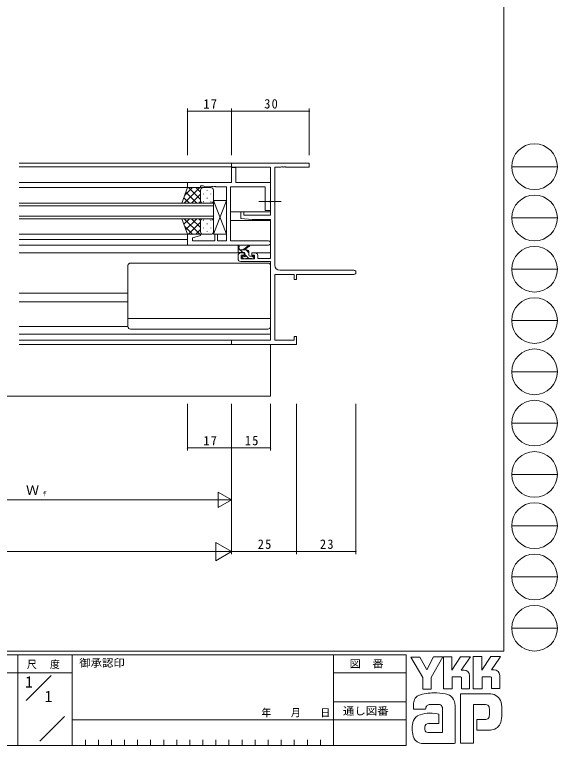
# Model space of a CAD drawing. Units: millimetres on the paper. Extents: x -420 to 373, y -297 to 267.
# Drawn here: x 163.4 to 372.9, y -297 to -14.9 of the extents above; entities that cross this region are included whole.
import ezdxf
from ezdxf.enums import TextEntityAlignment as Align

# ---------------------------------------------------------------- set-up
doc = ezdxf.new("R2010")
doc.units = ezdxf.units.MM
doc.linetypes.add('CHAIN2', pattern=[12, 9, -1, 1, -1])
for name, color, linetype, lineweight in [('0-1_YKK_ZWAK', 7, 'Continuous', 9), ('0-3_YKK_12', 2, 'Continuous', 9), ('0-4_YKK_D', 6, 'Continuous', 9), ('0-6_YKK_13', 4, 'Continuous', 9), ('0-7_YKK_11', 7, 'Continuous', 9)]:
    doc.layers.add(name, color=color, linetype=linetype, lineweight=lineweight)
doc.layers.add('0-2_USER1', color=3, linetype='Continuous')
doc.styles.add('ＭＳ ゴシック', font='')
doc.styles.get('ＭＳ ゴシック').set_extended_font_data('MS Gothic')

msp = doc.modelspace()

# ---------------------------------------------------------------- linework, layer by layer
at = {"layer": '0-1_YKK_ZWAK'}
for p, q in [((352.3, 264.4), (352.3, -260.6)), ((355.276, -73.616), (372.916, -73.616)), ((355.276, -93.412), (372.916, -93.412)), ((355.276, -113.208), (372.916, -113.208)), ((355.276, -133.004), (372.916, -133.004)), ((355.276, -152.8), (372.916, -152.8)), ((355.276, -172.596), (372.916, -172.596)), ((355.276, -192.392), (372.916, -192.392)), ((355.276, -212.188), (372.916, -212.188)), ((355.276, -231.984), (372.916, -231.984)), ((355.276, -251.78), (372.916, -251.78)), ((352.3, -260.6), (-417.7, -260.6)), ((314.5, -262), (-417.7, -262)), ((164.7, -262), (164.7, -297)), ((185.7, -262), (185.7, -297)), ((286.5, -262), (286.5, -297)), ((314.5, -262), (314.5, -297)), ((316.337, -262.906), (319.851, -262.906)), ((320.932, -270.799), (316.337, -262.906)), ((325.136, -262.798), (322.581, -267.771)), ((328.96, -275.231), (328.96, -262.825)), ((340.474, -262.717), (343.745, -262.717)), ((340.474, -275.123), (340.474, -262.717)), ((347.178, -262.717), (350.962, -262.717)), ((350.583, -263.365), (347.461, -267.825)), ((350.962, -262.717), (350.583, -263.365)), ((336.879, -267.906), (335.84, -267.906)), ((348.501, -267.825), (347.461, -267.825)), ((165.684, -268.999), (97.5, -268.999)), ((165.684, -268.999), (185.7, -268.999)), ((167.87, -279.736), (177.564, -270.043)), ((286.5, -269), (314.5, -269)), ((335.474, -270.582), (332.284, -270.582)), ((339.042, -270.069), (339.042, -275.15)), ((343.88, -270.555), (343.88, -275.123)), ((347.069, -270.555), (343.88, -270.555)), ((347.502, -270.717), (347.069, -270.555)), ((347.502, -275.096), (347.502, -270.717)), ((350.664, -270.069), (350.664, -275.096)), ((343.88, -275.123), (340.474, -275.123)), ((347.502, -275.046), (347.553, -275.096)), ((350.664, -275.096), (347.502, -275.096)), ((347.124, -277.096), (335.528, -277.096)), ((335.528, -277.096), (335.528, -296.206)), ((286.5, -280.199), (314.5, -280.199)), ((317.418, -283.07), (317.418, -281.141)), ((327.446, -281.205), (323.748, -281.275)), ((333.42, -281.583), (333.42, -296.179)), ((340.555, -281.259), (345.204, -281.259)), ((340.555, -296.206), (340.555, -281.259)), ((322.067, -283.07), (317.418, -283.07)), ((328.527, -292.071), (328.527, -282.34)), ((346.673, -282.756), (346.691, -285.391)), ((173.172, -295.345), (182.696, -285.821)), ((185.7, -287.2), (286.5, -287.2)), ((314.5, -287.199), (286.5, -287.199)), ((341.772, -286.989), (341.772, -291.125)), ((345.313, -286.989), (341.772, -286.989)), ((327.176, -288.53), (323.181, -288.535)), ((322.905, -292.071), (328.527, -292.071)), ((328.095, -292.071), (328.446, -292.071)), ((328.527, -292.07), (328.528, -292.071)), ((341.772, -291.125), (347.097, -291.125)), ((347.097, -291.125), (348.178, -290.882)), ((190.74, -294.9), (190.74, -297)), ((195.78, -294.9), (195.78, -297)), ((200.82, -294.9), (200.82, -297)), ((205.86, -294.9), (205.86, -297)), ((210.9, -294.9), (210.9, -297)), ((215.94, -294.9), (215.94, -297)), ((220.98, -294.9), (220.98, -297)), ((226.02, -294.9), (226.02, -297)), ((231.06, -294.9), (231.06, -297)), ((236.1, -294.9), (236.1, -297)), ((241.14, -294.9), (241.14, -297)), ((246.18, -294.9), (246.18, -297)), ((251.22, -294.9), (251.22, -297)), ((256.26, -294.9), (256.26, -297)), ((261.3, -294.9), (261.3, -297)), ((266.34, -294.9), (266.34, -297)), ((271.38, -294.9), (271.38, -297)), ((276.42, -294.9), (276.42, -297)), ((281.46, -294.9), (281.46, -297)), ((333.42, -296.179), (333.095, -296.233)), ((-417.7, -297), (314.5, -297)), ((322.067, -296.26), (320.58, -296.26)), ((333.095, -296.233), (322.067, -296.26))]:
    msp.add_line(p, q, dxfattribs=at)
for points in [[(319.851, -262.906), (322.364, -267.609), (322.581, -267.771)], [(325.136, -262.798), (328.762, -262.798), (324.229, -270.826)], [(328.96, -262.825), (332.176, -262.825), (332.176, -267.923), (335.555, -262.771)], [(335.555, -262.771), (339.38, -262.771), (335.84, -267.906)], [(343.745, -262.717), (343.745, -267.908), (347.178, -262.717)], [(324.229, -270.826), (324.229, -275.258), (320.932, -275.258), (320.932, -270.799)], [(332.284, -270.582), (332.284, -275.231), (328.96, -275.231)], [(339.042, -275.15), (335.906, -275.15), (335.906, -270.744), (335.474, -270.582)], [(326.473, -284.773), (327.176, -284.935), (327.176, -288.53)], [(335.528, -296.206), (339.772, -296.206), (340.555, -296.206)]]:
    msp.add_lwpolyline(points, dxfattribs=at)
for centre in [(364.096, -73.616), (364.096, -93.412), (364.096, -113.208), (364.096, -133.004), (364.096, -152.8), (364.096, -172.596), (364.096, -192.392), (364.096, -212.188), (364.096, -231.984), (364.096, -251.78)]:
    msp.add_circle(centre, 8.82, dxfattribs=at)
for centre, radius, start, end in [((336.879, -270.069), 2.163, 0.00165, 89.99603), ((348.501, -269.988), 2.163, 0.00165, 89.99603), ((320.106, -280.055), 2.444, 109.02126, 161.51263), ((325.222, -294.401), 17.68, 89.89165, 109.30847), ((325.741, -297.463), 20.748, 78.78009, 91.46938), ((329.03, -281.496), 4.449, 40.66422, 80.31693), ((328.809, -281.485), 4.612, 358.78058, 38.76563), ((346.972, -281.44), 4.341, 14.44571, 87.08746), ((322.459, -281.166), 5.037, 158.41083, 179.71774), ((324.175, -283.007), 2.109, 138.46381, 181.71359), ((323.615, -282.971), 1.701, 85.50551, 126.78038), ((326.956, -282.754), 1.625, 14.75519, 72.44994), ((345.365, -282.479), 1.229, 16.43123, 96.91661), ((330.666, -284.187), 20.86, 350.99026, 10.67624), ((324.02, -297.854), 13.309, 79.38097, 112.05824), ((343.031, -283.208), 3.673, 4.93422, 17.03551), ((320.927, -288.927), 3.908, 121.8271, 169.08475), ((345.314, -285.684), 1.306, 269.95467, 342.90144), ((343.01, -285.041), 3.697, 343.6902, 354.75362), ((347.035, -286.745), 4.291, 285.4429, 349.90448), ((327.949, -290.395), 11.082, 168.76372, 199.80078), ((324.082, -290.328), 2.369, 171.08202, 216.71922), ((323.19, -289.979), 1.445, 90.33952, 178.03638), ((323.15, -290.565), 1.526, 230.97279, 260.7549), ((320.94, -292.443), 3.823, 207.31435, 263.59464)]:
    msp.add_arc(centre, radius, start, end, dxfattribs=at)
at = {"layer": '0-3_YKK_12'}
for p, q in [((247.483, -72.198), (165.183, -72.198)), ((165.183, -73.598), (247.183, -73.598)), ((230.483, -79.698), (165.183, -79.698)), ((230.683, -81.698), (165.183, -81.698)), ((240.183, -87.698), (165.183, -87.698)), ((165.183, -88.698), (240.183, -88.698)), ((240.183, -93.698), (240.183, -87.698)), ((240.183, -92.698), (165.183, -92.698)), ((262.183, -90.998), (246.813, -90.998)), ((165.183, -93.698), (240.183, -93.698)), ((262.183, -94.398), (246.813, -94.398)), ((230.683, -99.698), (165.183, -99.698)), ((230.183, -101.699), (165.183, -101.698)), ((230.683, -103.898), (165.183, -103.898)), ((250.683, -106.898), (165.183, -106.898)), ((262.183, -106.898), (256.283, -106.898)), ((207.183, -122.398), (165.183, -122.398)), ((207.183, -125.798), (165.183, -125.798)), ((165.183, -135.298), (207.183, -135.298)), ((262.183, -138.298), (165.183, -138.298)), ((261.883, -140.568), (165.183, -140.568)), ((247.483, -142.198), (165.183, -142.198)), ((262.183, -142.198), (262.183, -162.198)), ((262.183, -162.198), (157.683, -162.198))]:
    msp.add_line(p, q, dxfattribs=at)
at = {"layer": '0-4_YKK_D'}
for p, q in [((230.183, -69.198), (230.183, -51.198)), ((247.183, -52.198), (230.183, -52.198)), ((247.183, -69.198), (247.183, -51.198)), ((247.183, -69.198), (247.183, -51.198)), ((247.183, -52.198), (277.183, -52.198)), ((277.183, -69.198), (277.183, -51.198)), ((230.183, -165.198), (230.183, -183.198)), ((247.183, -165.198), (247.183, -203.198)), ((247.183, -165.198), (247.183, -183.198)), ((247.183, -165.198), (247.183, -223.198)), ((247.183, -165.198), (247.183, -223.198)), ((247.183, -165.198), (247.183, -183.198)), ((262.183, -165.198), (262.183, -183.198)), ((272.183, -165.198), (272.183, -223.198)), ((272.183, -165.198), (272.183, -223.198)), ((295.183, -165.198), (295.183, -223.198)), ((247.183, -182.198), (230.183, -182.198)), ((262.183, -182.198), (247.183, -182.198)), ((247.183, -202.198), (241.987, -199.198)), ((241.987, -199.198), (241.987, -205.198)), ((103.183, -202.198), (241.183, -202.198)), ((247.183, -202.198), (236.791, -202.198)), ((247.183, -202.198), (241.987, -205.198)), ((247.183, -222.198), (241.121, -218.698)), ((241.121, -218.698), (241.121, -225.698)), ((240.183, -222.198), (-85.817, -222.198)), ((247.183, -222.198), (235.059, -222.198)), ((247.183, -222.198), (241.121, -225.698)), ((247.183, -222.198), (272.183, -222.198)), ((272.183, -222.198), (295.183, -222.198))]:
    msp.add_line(p, q, dxfattribs=at)
for centre, start, end in [((230.183, -52.198), 0, 180), ((230.183, -52.198), 180, 0), ((247.183, -52.198), 0, 180), ((247.183, -52.198), 0, 180), ((247.183, -52.198), 180, 0), ((247.183, -52.198), 180, 0), ((277.183, -52.198), 0, 180), ((277.183, -52.198), 180, 0), ((230.183, -182.198), 0, 180), ((230.183, -182.198), 180, 0), ((247.183, -182.198), 0, 180), ((247.183, -182.198), 0, 180), ((247.183, -182.198), 180, 0), ((247.183, -182.198), 180, 0), ((262.183, -182.198), 0, 180), ((262.183, -182.198), 180, 0), ((272.183, -222.198), 0, 180), ((272.183, -222.198), 0, 180), ((272.183, -222.198), 180, 0), ((272.183, -222.198), 180, 0), ((295.183, -222.198), 0, 180), ((295.183, -222.198), 180, 0)]:
    msp.add_arc(centre, 0.106, start, end, dxfattribs=at)
at = {"layer": '0-6_YKK_13'}
for p, q in [((228.037, -87.7), (230.18, -81.7)), ((234.912, -81.7), (228.912, -87.7)), ((232.083, -81.7), (229.122, -84.661)), ((230.18, -81.7), (236.18, -81.7)), ((235.18, -86.32), (230.56, -81.7)), ((235.18, -83.492), (233.388, -81.7)), ((239.18, -81.7), (236.18, -81.7)), ((233.731, -87.7), (229.535, -83.504)), ((235.18, -84.26), (231.74, -87.7)), ((235.18, -82.7), (235.18, -86.3)), ((235.18, -83.1), (235.18, -86.7)), ((236.401, -84.035), (236.401, -84.235)), ((237.816, -82.62), (237.816, -82.82)), ((239.231, -84.035), (239.231, -84.235)), ((240.18, -86.7), (240.18, -82.7)), ((230.903, -87.7), (228.791, -85.588)), ((235.237, -87.032), (234.568, -87.7)), ((236.401, -87.065), (236.401, -87.265)), ((237.816, -85.65), (237.816, -85.85)), ((239.231, -87.065), (239.231, -87.265)), ((240.183, -86.698), (245.183, -99.698)), ((245.183, -86.698), (240.183, -99.698)), ((236.401, -87.7), (228.037, -87.7)), ((236.18, -87.7), (239.18, -87.7)), ((228.037, -93.698), (230.18, -99.698)), ((236.401, -93.698), (228.037, -93.698)), ((230.903, -93.698), (228.791, -95.81)), ((234.912, -99.698), (228.912, -93.698)), ((233.731, -93.698), (229.535, -97.894)), ((235.18, -95.078), (230.56, -99.698)), ((235.18, -97.138), (231.74, -93.698)), ((235.237, -94.366), (234.568, -93.698)), ((235.18, -98.298), (235.18, -94.698)), ((235.18, -98.698), (235.18, -95.098)), ((236.18, -93.698), (239.18, -93.698)), ((236.401, -94.333), (236.401, -94.133)), ((237.816, -95.748), (237.816, -95.548)), ((239.231, -94.333), (239.231, -94.133)), ((240.18, -94.698), (240.18, -98.698)), ((232.083, -99.698), (229.122, -96.737)), ((235.18, -97.906), (233.388, -99.698)), ((236.401, -97.363), (236.401, -97.163)), ((237.816, -98.778), (237.816, -98.578)), ((239.231, -97.363), (239.231, -97.163)), ((230.18, -99.698), (236.18, -99.698)), ((239.18, -99.698), (236.18, -99.698)), ((251.583, -105.698), (253.801, -104.016)), ((252.183, -105.698), (254.003, -104.297)), ((249.683, -106.398), (249.683, -104.399)), ((252.883, -105.698), (249.683, -105.698)), ((249.983, -104.572), (250.182, -105.698)), ((251.983, -106.698), (249.983, -106.698)), ((251.519, -106.698), (250.519, -105.698)), ((252.283, -107.637), (252.283, -106.998)), ((253.883, -106.818), (252.764, -105.698)), ((253.883, -107.798), (253.883, -106.698)), ((251.771, -109.11), (251.271, -108.61)), ((251.483, -108.098), (251.822, -108.098)), ((252.583, -109.198), (251.983, -109.198)), ((253.819, -108.998), (252.283, -107.463)), ((254.883, -108.998), (252.783, -108.998)), ((254.183, -108.098), (255.583, -108.098)), ((255.583, -109.198), (255.083, -109.198)), ((255.883, -108.818), (255.164, -108.098)), ((255.883, -108.398), (255.883, -108.898)), ((207.183, -135.298), (207.183, -111.798)), ((261.183, -110.798), (208.183, -110.798)), ((262.183, -135.298), (262.183, -111.798)), ((262.183, -132.258), (207.183, -132.258)), ((261.183, -136.298), (208.183, -136.298))]:
    msp.add_line(p, q, dxfattribs=at)
at = {"layer": '0-6_YKK_13', "linetype": 'CHAIN2'}
msp.add_line((266.313, -86.998), (257.683, -86.998), dxfattribs=at)
at = {"layer": '0-6_YKK_13'}
msp.add_lwpolyline([(240.183, -86.698), (245.183, -86.698), (245.183, -99.698), (240.183, -99.698)], close=True, dxfattribs=at)
for centre, radius, start, end in [((236.18, -82.7), 1, 89.99998, 179.99998), ((236.18, -82.7), 1, 89.99998, 179.99998), ((239.18, -82.7), 1, 359.99998, 89.99998), ((236.18, -86.7), 1, 179.99998, 269.99998), ((236.18, -86.7), 1, 179.99998, 269.99998), ((239.18, -86.7), 1, 269.99998, 359.99998), ((236.18, -94.698), 1, 89.99998, 179.99998), ((236.18, -94.698), 1, 89.99998, 179.99998), ((239.18, -94.698), 1, 359.99998, 89.99998), ((236.18, -98.698), 1, 179.99998, 269.99998), ((236.18, -98.698), 1, 179.99998, 269.99998), ((239.18, -98.698), 1, 269.99998, 359.99998), ((249.883, -104.399), 0.2, 300, 180), ((253.983, -104.098), 0.2, 275.58287, 155.58287), ((249.983, -106.398), 0.3, 180, 270), ((251.983, -106.998), 0.3, 0, 90), ((252.883, -106.698), 1, 0, 90), ((251.483, -108.398), 0.3, 90, 225), ((251.983, -108.898), 0.3, 225, 270), ((251.822, -108.398), 0.3, 33.05573, 90), ((252.283, -108.098), 0.25, 213.05573, 56.94426), ((252.583, -107.637), 0.3, 180, 236.94426), ((252.583, -108.998), 0.2, 270, 0), ((254.183, -107.798), 0.3, 180, 270), ((255.083, -108.998), 0.2, 180, 270), ((255.583, -108.398), 0.3, 0, 90), ((255.583, -108.898), 0.3, 270, 0), ((208.183, -111.798), 1, 90, 180), ((261.183, -111.798), 1, 0, 90), ((208.183, -135.298), 1, 180, 270), ((261.183, -135.298), 1, 270, 0)]:
    msp.add_arc(centre, radius, start, end, dxfattribs=at)
at = {"layer": '0-7_YKK_11'}
for p, q in [((230.183, -99.698), (230.183, -103.898)), ((230.183, -103.898), (261.368, -103.898)), ((249.683, -107.898), (249.683, -109.198)), ((294.368, -113.568), (265.813, -113.568))]:
    msp.add_line(p, q, dxfattribs=at)
for points in [[(263.813, -111.568), (263.813, -73.828), (266.225, -73.828), (266.408, -73.708), (266.958, -73.708), (267.142, -73.828), (267.225, -73.828), (267.408, -73.708), (267.958, -73.708), (268.142, -73.828), (277.183, -73.828), (277.183, -72.198), (247.183, -72.198), (247.183, -73.828), (262.183, -73.828), (262.183, -92.298), (251.883, -92.298), (251.883, -90.998), (250.683, -90.998), (250.683, -93.605), (255.183, -93.998), (262.183, -93.998), (262.183, -108.998), (257.283, -108.998), (257.283, -107.898)], [(261.368, -102.268), (246.813, -102.268), (246.813, -81.328), (260.183, -81.328), (260.183, -90.498), (262.183, -90.498), (262.183, -87.456), (262.063, -87.273), (262.063, -86.723), (262.183, -86.54), (262.183, -79.698), (248.813, -79.698), (248.813, -73.898), (247.183, -73.898), (247.183, -79.698), (230.183, -79.698), (230.183, -81.698), (235.183, -81.698), (235.183, -80.998), (236.183, -80.998), (237.09, -81.328), (239.225, -81.328), (239.408, -81.208), (239.958, -81.208), (240.142, -81.328), (240.225, -81.328), (240.408, -81.208), (240.958, -81.208), (241.142, -81.328), (245.183, -81.328), (245.183, -102.268), (241.683, -102.268), (241.683, -99.698), (240.683, -99.698), (240.683, -102.268), (232.083, -102.268), (232.083, -101.059), (235.213, -100.22), (235.144, -99.698), (230.183, -99.698)], [(256.283, -106.898), (254.983, -106.898), (254.983, -107.698), (256.083, -107.698), (256.083, -109.198), (250.883, -109.198), (250.883, -107.698), (251.983, -107.698), (251.983, -106.898), (250.683, -106.898)], [(250.683, -110.198), (262.183, -110.198), (262.183, -140.568), (247.183, -140.568), (247.183, -142.198), (272.183, -142.198), (272.183, -139.198), (271.283, -139.198), (271.283, -140.568), (263.813, -140.568), (263.813, -115.198), (271.283, -115.198), (271.283, -117.198), (272.183, -117.198), (272.183, -115.198), (294.368, -115.198)]]:
    msp.add_lwpolyline(points, dxfattribs=at)
for centre, radius, start, end in [((261.368, -103.083), 0.815, 269.99998, 90), ((250.683, -107.898), 1, 90, 179.99998), ((256.283, -107.898), 1, 0, 89.99998), ((250.683, -109.198), 1, 180, 269.99998), ((265.813, -111.568), 2, 180, 269.99998), ((294.368, -114.383), 0.815, 269.99998, 90)]:
    msp.add_arc(centre, radius, start, end, dxfattribs=at)

# ---------------------------------------------------------------- texts
at = {"layer": '0-1_YKK_ZWAK', "style": 'ＭＳ ゴシック', "width": 1.1}
for s, p in [('御承認印', (188.367, -267.533)), ('図\u3000番', (292.698, -267.862)), ('通し図番', (290.179, -286.085))]:
    msp.add_text(s, height=2.933, dxfattribs=at).set_placement(p, align=Align.BOTTOM_LEFT)
at = {"layer": '0-1_YKK_ZWAK', "char_height": 2.933, "attachment_point": 7, "style": 'ＭＳ ゴシック'}
for s, insert in [('\\T1.17;\\W0.95;尺\\~\\~度', (168.212, -267.537)), ('\\T1.2;\\W0.95;年\\~\\~\\~月\\~\\~\\~日', (258.676, -286.169))]:
    msp.add_mtext(s, dxfattribs=dict(at, insert=insert))
at = {"layer": '0-2_USER1', "style": 'ＭＳ ゴシック'}
for p in [(167.5, -275.999), (175.033, -281.599)]:
    msp.add_text('1', height=4.399, dxfattribs=at).set_placement(p, align=Align.BOTTOM_LEFT)
at = {"layer": '0-4_YKK_D', "color": 3, "style": 'ＭＳ ゴシック'}
msp.add_text('Ｗ', height=3.666, dxfattribs=at).set_placement((167.863, -201.398), align=Align.BOTTOM_LEFT)
at = {"layer": '0-4_YKK_D', "color": 4, "style": 'ＭＳ ゴシック'}
msp.add_text('ｆ', height=1.833, dxfattribs=at).set_placement((173.623, -201.398), align=Align.BOTTOM_LEFT)
at = {"layer": '0-4_YKK_D', "color": 3, "char_height": 3.666, "attachment_point": 7, "style": 'ＭＳ ゴシック'}
for s, insert in [('\\T1.21;\\W0.95;17', (236.283, -51.198)), ('\\T1.21;\\W0.95;30', (259.783, -51.198)), ('\\T1.21;\\W0.95;17', (236.283, -181.198)), ('\\T1.21;\\W0.95;15', (252.283, -181.198)), ('\\T1.21;\\W0.95;25', (257.283, -221.198)), ('\\T1.21;\\W0.95;23', (281.283, -221.198))]:
    msp.add_mtext(s, dxfattribs=dict(at, insert=insert))

doc.saveas('drawing.dxf')
